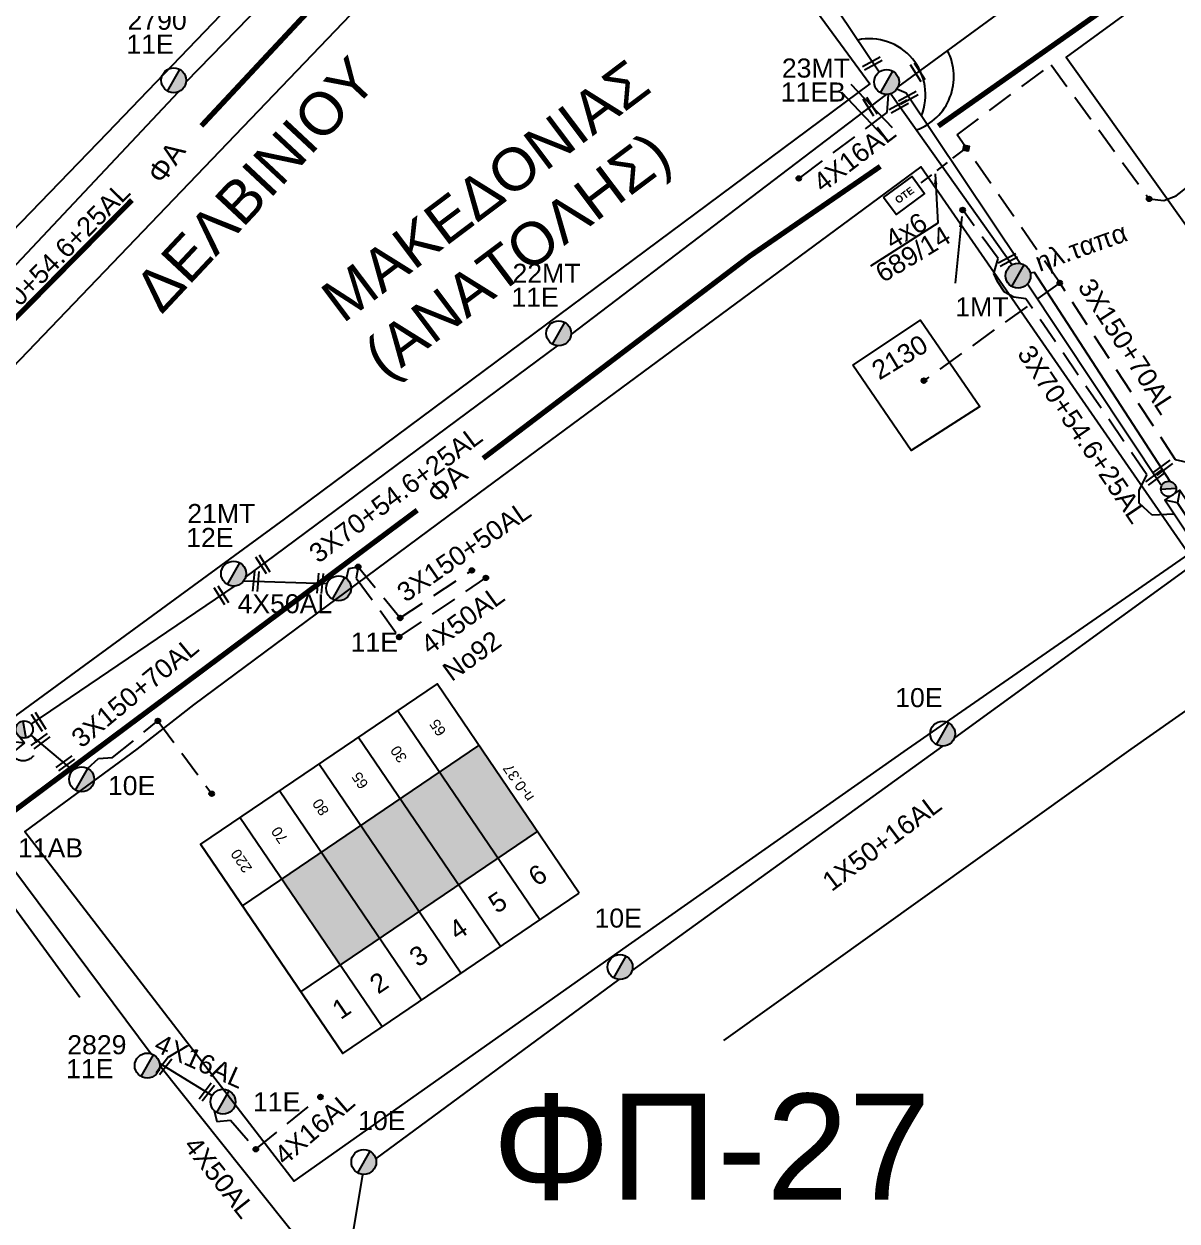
# Model space of a CAD drawing. Header units: millimetres. Extents: x 645 to 3057, y 900 to 1793.
# Drawn here: x 2221.2 to 2330.1, y 1546 to 1659.1 of the extents above; entities that cross this region are included whole.
import ezdxf
from ezdxf.enums import TextEntityAlignment as Align

# ---------------------------------------------------------------- set-up
doc = ezdxf.new("R2010")
doc.units = ezdxf.units.MM
doc.linetypes.add('DASHED', pattern=[19.05, 12.7, -6.35])
for name, color, linetype in [('Pillar OTE', 7, 'Continuous'), ('Άγνωστα', 7, 'Continuous'), ('Ασφαλειοκιβώτια Χ.Τ 6 αναχωρήσεων', 7, 'Continuous'), ('Γέφυρες Εναέριου Δικτύου', 7, 'Continuous'), ('Γυμνά εναέρια ΧΤ (3Φ)   4x16AL', 7, 'Continuous'), ('Γυμνά εναέρια ΧΤ (3Φ)   4x50AL', 7, 'Continuous'), ('Επιγραφές - Σχήματα', 7, 'Continuous'), ('Καλώδια ΧΤ   3x150+50AL', 7, 'DASHED'), ('Μηχανική τομή', 7, 'Continuous'), ('Στύλος Ξύλινος', 7, 'Continuous'), ('Στύλος Ξύλινος @ 1', 7, 'Continuous'), ('Στύλος ΦΜ', 7, 'Continuous'), ('Στύλος ΦΜ @ 1', 7, 'Continuous'), ('Συνδέσεις', 7, 'Continuous'), ('Συνεστραμμένα ΧΤ   3x70+54.6+25 AL', 7, 'SYN_LINE'), ('Τομή', 7, 'Continuous'), ('Υποσταθμός εναέριος 2 στύλων', 7, 'Continuous'), ('Υποσταθμός πόλεως', 7, 'Continuous'), ('Υπόβαθρο ΔΕΗ', 7, 'Continuous'), ('Υπόγεια καλώδια Δικτύου ΧΤ και Παρ. ΧΤ - 3X150+70 AL', 7, 'DASHED'), ('Υπόγεια καλώδια Παροχών ΧΤ   4x16AL', 7, 'DASHED'), ('Υπόγεια καλώδια Παροχών ΧΤ   4x50AL', 7, 'DASHED'), ('Υπόγεια καλώδια Παροχών ΧΤ   4x6', 7, 'DASHED')]:
    doc.layers.add(name, color=color, linetype=linetype)
doc.styles.add('arial', font='arial.ttf')
doc.styles.get("Standard").update_dxf_attribs({"font": 'arial.ttf'})
doc.linetypes.add('SYN_LINE', pattern='A,0.5,-0.0001,["/\\/\\/\\/",Standard,S=0.1,R=0,X=0,Y=-0.05],-0.25', length=0.7501)
doc.dimstyles.new('ISO-25', dxfattribs={"dimtxt": 2.5, "dimasz": 2.5, "dimexe": 1.25, "dimexo": 0.625, "dimtad": 1, "dimtxsty": 'Standard', "dimcen": 2.5, "dimadec": 0, "dimazin": 0, "dimtfac": 1, "dimtmove": 0, "dimatfit": 3, "dimfxl": 1, "dimarcsym": 0})

# ---------------------------------------------------------------- blocks, each defined once
blk = doc.blocks.new('ΥΠΑΡΧΩΝ ΤΣΙΜΕΝΤΕΝΙΟΣ ΣΤΥΛΟΣ')
at = {"layer": 'Στύλος ΦΜ'}
blk.add_hatch(color=256, dxfattribs=at).paths.add_polyline_path([(-1.29, -2.28, 0.574793), (2.62, 0, 0.268822), (1.3, 2.27)])
blk.add_line((-1.29, -2.28), (1.3, 2.27), dxfattribs=at)
blk.add_circle((0, 0), 2.62, dxfattribs=at)
at = {"layer": 'Στύλος ΦΜ', "flags": 4}
for tag, p in [('ΑΡΙΘΜΟΣ', (-4.68, 8.05)), ('ΤΥΠΟΣ', (-4.91, 3.03))]:
    blk.add_attdef(tag, p, '', height=4, dxfattribs=at)
blk = doc.blocks.new('ΥΠΟΣΤΑΘΜΟΣ ΕΝΑΕΡΙΟΣ ΕΠΙ 2 ΣΤΥΛΩΝ')
at = {"layer": 'Υποσταθμός εναέριος 2 στύλων', "linetype": 'Continuous'}
for points in [[(-11.97, -2.11, 0.574793), (-8.45, -0.07, 0.268822), (-9.64, 1.98)], [(9.68, -2.15, 0.574793), (13.19, -0.1, 0.268822), (12.01, 1.95)]]:
    blk.add_hatch(color=256, dxfattribs=at).paths.add_polyline_path(points)
for p, q in [((-11.97, -2.11), (-9.64, 1.98)), ((9.68, -2.15), (12.01, 1.95))]:
    blk.add_line(p, q, dxfattribs=at)
for centre in [(-10.81, -0.07), (10.84, -0.1)]:
    blk.add_circle(centre, 2.36, dxfattribs=at)
at = {"layer": 'Υποσταθμός πόλεως', "linetype": 'Continuous', "ltscale": 40}
blk.add_lwpolyline([(-8.57, 2.82), (8.57, 2.82), (8.57, -2.82), (-8.57, -2.82)], close=True, dxfattribs=at)
for points in [[(-5.75, 0), (-8.57, 2.82)], [(-8.57, -2.82), (-5.75, 0)], [(-5.75, 0), (5.75, 0)], [(5.75, 0), (8.57, 2.82)], [(8.57, -2.82), (5.75, 0)]]:
    blk.add_lwpolyline(points, dxfattribs=at)
at = {"layer": 'Υποσταθμός εναέριος 2 στύλων', "ltscale": 40, "flags": 1}
for tag, p in [('ΜΕΤΑΣΧΗΜΑΤΙΣΜΟΣ', (14.09, 2.51)), ('ΙΣΧΥΣ', (14.07, -0.28)), ('ΑΡΙΘΜΟΣ', (14.19, -3))]:
    blk.add_attdef(tag, p, '', height=1.8, dxfattribs=at)
blk = doc.blocks.new('ΥΠΑΡΧΩΝ ΞΥΛΙΝΟΣ ΣΤΥΛΟΣ')
at = {"layer": 'Στύλος Ξύλινος'}
h = blk.add_hatch(color=7, dxfattribs=at)
h.paths.add_polyline_path([(-2.62, 0, 0.270008), (-1.29, -2.28), (1.3, 2.27, 0.576266)])
h.paths.add_polyline_path([(-1.29, -2.28, 0.574793), (2.62, 0, 0.268822), (1.3, 2.27)])
at = {"layer": 'Στύλος Ξύλινος', "color": 7}
blk.add_line((-1.29, -2.28), (1.3, 2.27), dxfattribs=at)
blk.add_circle((0, 0), 2.62, dxfattribs=at)
at = {"layer": 'Στύλος Ξύλινος', "flags": 4}
for tag, p in [('ΑΡΙΘΜΟΣ', (-4.91, 8.6)), ('ΤΥΠΟΣ', (-4.85, 3.39))]:
    blk.add_attdef(tag, p, '', height=4, dxfattribs=at)
blk = doc.blocks.new('ΜΗΧΑΝΙΚΗ ΤΟΜΗ')
at = {"layer": 'Μηχανική τομή', "ltscale": 40}
for p, q in [((-1.89, 0.78), (1.89, 0.78)), ((1.89, 0), (-1.89, 0))]:
    blk.add_line(p, q, dxfattribs=at)
blk = doc.blocks.new('ΤΟΜΗ')
at = {"layer": 'Τομή', "ltscale": 40}
for p, q in [((-5.68, 0), (5.68, 0)), ((5.68, -2.33), (-5.68, -2.33))]:
    blk.add_line(p, q, dxfattribs=at)
blk = doc.blocks.new('_ΣΥΝΔΕΣΗ')
at = {"layer": 'Συνδέσεις', "linetype": 'SYN_LINE', "ltscale": 40}
blk.add_hatch(color=256, dxfattribs=at).paths.add_polyline_path([(0.5, -0.01, 1), (-0.5, -0.01, 1)])
at = {"layer": 'Συνδέσεις'}
blk.add_circle((0, -0.01), 0.5, dxfattribs=at)
blk = doc.blocks.new('ΑΣΦΑΛΕΙΟΚΙΒΩΤΙΟ ΥΠΟΣΤΑΘΜΟΥ 6 ΑΝΑΧΩΡΗΣΕΩΝ')
at = {"layer": 'Ασφαλειοκιβώτια Χ.Τ 6 αναχωρήσεων', "ltscale": 40}
for p, q in [((-23.91, 27), (23.91, 27)), ((-9.83, 27), (-9.83, -27)), ((9.83, 27), (9.83, -27)), ((-23.91, 18), (23.91, 18)), ((-23.91, 9), (23.91, 9)), ((-23.91, 0), (23.91, 0)), ((-23.91, -9), (23.91, -9)), ((-23.91, -18), (23.91, -18))]:
    blk.add_line(p, q, dxfattribs=at)
at = {"layer": 'Ασφαλειοκιβώτια Χ.Τ 6 αναχωρήσεων'}
blk.add_lwpolyline([(-23.91, -27), (23.91, -27), (23.91, 27), (-23.91, 27)], close=True, dxfattribs=at)
for s, p in [('1', (-18.47, 23.8)), ('2', (-18.47, 15.23)), ('3', (-18.47, 6.16)), ('4', (-18.47, -2.87)), ('5', (-18.47, -11.88)), ('6', (-18.47, -21.01))]:
    blk.add_text(s, height=3.6, rotation=270, dxfattribs=at).set_placement(p)
at = {"layer": 'Ασφαλειοκιβώτια Χ.Τ 6 αναχωρήσεων', "ltscale": 40}
for tag, height, p in [('ΟΝΟΜΑ', 5, (-0.27, 31.68)), ('ΚΕΙΜΕΝΟ 1', 2, (16.95, 22.41)), ('ΚΕΙΜΕΝΟ 2', 2, (16.95, 13.71)), ('ΚΕΙΜΕΝΟ 3', 2, (16.95, 4.31)), ('ΚΕΙΜΕΝΟ 4', 2, (16.95, -4.67)), ('ΚΕΙΜΕΝΟ 5', 2, (16.95, -13.51)), ('ΚΕΙΜΕΝΟ 6', 2, (16.95, -22.43)), ('ΣΧ', 2, (-0.21, -29.21))]:
    blk.add_attdef(tag, text='', height=height, dxfattribs=at).set_placement(p, align=Align.MIDDLE_CENTER)
blk = doc.blocks.new('PILLAR ΟΤΕ')
at = {"layer": 'Pillar OTE', "ltscale": 40}
blk.add_lwpolyline([(-3.31, 2.02), (3.39, 2.02), (3.39, -1.99), (-3.31, -1.99)], close=True, dxfattribs=at)
at = {"layer": 'Pillar OTE', "insert": (-1.81, 0.71), "char_height": 1.3575, "width": 109.961, "attachment_point": 1}
blk.add_mtext('{\\fArial|b1|i0|c161|p34;OTE}', dxfattribs=at)
blk = doc.blocks.new('TSONTA XT1')
at = {"ltscale": 40}
h = blk.add_hatch(color=256, dxfattribs=at)
h.dxf.hatch_style = 1
h.paths.add_polyline_path([(595.96, 2487.66), (597.07, 2488.77), (595.96, 2489.87), (594.85, 2488.77)])
blk.add_lwpolyline([(594.85, 2488.77), (595.96, 2489.87), (597.07, 2488.77), (595.96, 2487.66)], close=True, dxfattribs=at)

msp = doc.modelspace()

# ---------------------------------------------------------------- hatches: boundary and pattern name
at = {"layer": 'Ασφαλειοκιβώτια Χ.Τ 6 αναχωρήσεων'}
for color, points in [(2, [(2265.95314, 1580.30338), (2269.67651, 1582.83053), (2264.15763, 1590.96177), (2260.43426, 1588.43462)]), (5, [(2262.22977, 1577.77623), (2265.95314, 1580.30338), (2260.43426, 1588.43462), (2256.71088, 1585.90747)]), (27, [(2258.50639, 1575.24908), (2262.22977, 1577.77623), (2256.71088, 1585.90747), (2252.98751, 1583.38032)]), (1, [(2254.78302, 1572.72193), (2258.50639, 1575.24908), (2252.98751, 1583.38032), (2249.26414, 1580.85317)]), (85, [(2251.05965, 1570.19478), (2254.78302, 1572.72193), (2249.26414, 1580.85317), (2245.54076, 1578.32602)])]:
    msp.add_hatch(color=color, dxfattribs=at).paths.add_polyline_path(points)

# ---------------------------------------------------------------- linework, layer by layer
at = {"layer": 'Άγνωστα'}
for points in [[(2332.90863, 1608.9817), (2309.06897, 1591.68006)], [(2278.616, 1569.66102), (2307.97479, 1590.88016)], [(2254.42396, 1551.89183), (2277.40193, 1568.84248)], [(2251.62831, 1540.94441), (2253.18152, 1550.42464)]]:
    msp.add_lwpolyline(points, dxfattribs=at)
at = {"layer": 'Γέφυρες Εναέριου Δικτύου'}
for centre, radius, start, end in [((2301.05115, 1652.43456), 5.28804, 337.9395441, 102.1677468), ((2303.65577, 1654.14789), 5.36383, 290.087006, 27.2515627)]:
    msp.add_arc(centre, radius, start, end, dxfattribs=at)
at = {"layer": 'Γυμνά εναέρια ΧΤ (3Φ)   4x16AL', "color": 85}
msp.add_lwpolyline([(2233.98144, 1560.92161), (2238.95154, 1557.86764)], dxfattribs=at)
at = {"layer": 'Γυμνά εναέρια ΧΤ (3Φ)   4x50AL', "color": 2}
msp.add_lwpolyline([(2241.92748, 1606.49474), (2249.81293, 1606.24431)], dxfattribs=at)
at = {"layer": 'Γυμνά εναέρια ΧΤ (3Φ)   4x50AL', "color": 85, "linetype": 'SYN_LINE', "ltscale": 20}
for points in [[(2218.89149, 1580.96372), (2233.18431, 1561.83145)], [(2234.00044, 1560.723), (2249.6252, 1541.1147)]]:
    msp.add_lwpolyline(points, dxfattribs=at)
at = {"layer": 'Καλώδια ΧΤ   3x150+50AL', "color": 2, "ltscale": 0.2}
msp.add_lwpolyline([(2251.6537, 1606.71321), (2251.86366, 1607.67619), (2252.7508, 1607.83454), (2256.71777, 1603.00095), (2263.4905, 1607.49716)], dxfattribs=at)
at = {"layer": 'Συνεστραμμένα ΧΤ   3x70+54.6+25 AL', "color": 27, "ltscale": 20}
for points in [[(2303.75149, 1653.18125), (2342.66426, 1681.68435)], [(2303.06914, 1652.53214), (2314.53873, 1636.37335)], [(2315.97742, 1634.55871), (2328.58296, 1615.60807)]]:
    msp.add_lwpolyline(points, dxfattribs=at)
at = {"layer": 'Συνεστραμμένα ΧΤ   3x70+54.6+25 AL', "color": 30, "ltscale": 20}
for points in [[(2236.49336, 1653.63693), (2259.07205, 1676.85652)], [(2290.66161, 1671.44768), (2301.96099, 1654.58212)], [(2217.00296, 1632.7693), (2235.78314, 1652.71009)], [(2315.29068, 1636.49253), (2304.52371, 1652.58299), (2303.6187, 1652.94604)], [(2329.46023, 1615.88996), (2316.6323, 1635.62752), (2316.23842, 1635.58978)]]:
    msp.add_lwpolyline(points, dxfattribs=at)
at = {"layer": 'Συνεστραμμένα ΧΤ   3x70+54.6+25 AL', "color": 2, "ltscale": 20}
for points in [[(2272.86618, 1629.78067), (2302.65483, 1652.46115)], [(2242.09145, 1606.80943), (2271.56809, 1628.71873)], [(2221.85422, 1592.95855), (2241.12022, 1606.02108)]]:
    msp.add_lwpolyline(points, dxfattribs=at)
at = {"layer": 'Συνεστραμμένα ΧΤ   3x70+54.6+25 AL', "color": 5, "ltscale": 5}
msp.add_lwpolyline([(2221.83491, 1591.93694), (2225.80958, 1588.59825)], dxfattribs=at)
at = {"layer": 'Συνεστραμμένα ΧΤ   3x70+54.6+25 AL', "color": 5, "linetype": 'DASHED', "ltscale": 0.2}
msp.add_arc((2221.09255, 1590.84413), 1.32112, 210.7529202, 55.8112073, dxfattribs=at)
at = {"layer": 'Υπόβαθρο ΔΕΗ'}
for points in [[(2453.49914, 1769.17266), (2442.15971, 1760.80701), (2430.34781, 1750.28248), (2419.79704, 1739.79), (2409.67256, 1728.86068), (2401.42815, 1720.32097), (2392.36988, 1709.63787), (2386.38846, 1703.79211), (2375.06124, 1694.93699), (2363.08713, 1686.85087), (2347.92096, 1676.36555), (2330.55926, 1663.97995), (2319.63402, 1655.98152), (2345.6925, 1619.43261), (2378.50261, 1642.28117), (2438.08439, 1683.49338), (2445.3344, 1673.57886), (2417.54448, 1654.25028), (2352.7128, 1609.52214), (2372.82154, 1581.72051)], [(2196.46731, 1615.12293), (2229.08628, 1648.83981), (2271.19313, 1692.73947), (2251.62536, 1708.85198), (2233.0978, 1724.06482), (2220.91222, 1733.93276), (2202.21758, 1705.03984), (2181.87124, 1674.49425), (2168.08162, 1653.69095), (2196.46731, 1615.12293)], [(2215.2074, 1589.99461), (2201.94268, 1607.72907), (2254.94231, 1663.07235), (2277.15889, 1686.1087), (2301.06766, 1653.46445), (2245.75341, 1612.33104), (2215.2074, 1589.99461)], [(2307.501, 1640.3098), (2301.15131, 1636.24026)], [(2299.4641, 1626.87331), (2305.85239, 1631.12055), (2311.47143, 1622.98944), (2304.97406, 1618.82765), (2299.4641, 1626.87331)], [(2359.3433, 1568.57704), (2344.18783, 1590.59429), (2338.07887, 1599.27311), (2325.7488, 1590.59429), (2287.25618, 1563.08377)], [(2226.44641, 1567.15348), (2217.23614, 1579.74135), (2188.20635, 1557.97865), (2176.78975, 1549.32097), (2156.76773, 1534.47868), (2170.02017, 1517.95979), (2202.43828, 1542.34429)]]:
    msp.add_lwpolyline(points, dxfattribs=at)
at = {"layer": 'Υπόβαθρο ΔΕΗ', "color": 85, "const_width": 0.5}
for points in [[(2307.54607, 1649.47804), (2344.95377, 1675.79192), (2353.46135, 1682.51328), (2382.1536, 1708.00021), (2406.05639, 1732.08417)], [(2296.53092, 1710.10647), (2282.65172, 1695.77096), (2251.00886, 1663.49035), (2237.93682, 1649.48832)], [(2264.55225, 1618.07419), (2289.7322, 1637.17891), (2302.07039, 1645.66531)], [(2231.37815, 1642.4767), (2195.59553, 1606.21403), (2173.12161, 1635.89897)], [(2185.66442, 1558.97476), (2258.32827, 1613.18316)]]:
    msp.add_lwpolyline(points, dxfattribs=at)
at = {"layer": 'Υπόβαθρο ΔΕΗ'}
msp.add_lwpolyline([(2304.64377, 1590.59429), (2331.21777, 1609.02631), (2305.89477, 1645.63212), (2264.14868, 1614.78016), (2237.19231, 1594.78223), (2231.84341, 1590.59429), (2221.2587, 1582.81875), (2246.69657, 1549.7967), (2278.60513, 1572.30173)], close=True, dxfattribs=at)
at = {"layer": 'Υπόγεια καλώδια Δικτύου ΧΤ και Παρ. ΧΤ - 3X150+70 AL', "color": 5, "ltscale": 0.2}
for points in [[(2331.68171, 1613.11281), (2332.77832, 1614.68644), (2332.67225, 1616.06486), (2331.89431, 1617.08985), (2331.32853, 1617.62001), (2329.94946, 1617.93811), (2319.02332, 1634.65647), (2309.31813, 1648.65591), (2318.20599, 1655.2647), (2327.46507, 1642.59578), (2328.85735, 1642.44591), (2330.014, 1642.89551), (2336.98965, 1648.32772)], [(2319.02332, 1634.65647), (2306.19549, 1625.42624)], [(2227.19604, 1588.79034), (2228.22805, 1589.71182), (2229.54034, 1589.80045), (2233.83189, 1593.27462), (2238.91536, 1586.39578)]]:
    msp.add_lwpolyline(points, dxfattribs=at)
at = {"layer": 'Υπόγεια καλώδια Δικτύου ΧΤ και Παρ. ΧΤ - 3X150+70 AL', "color": 30, "ltscale": 0.2}
msp.add_lwpolyline([(2329.8208, 1612.8121), (2327.76546, 1612.70118), (2326.53687, 1613.83823), (2326.51412, 1615.0435), (2327.24684, 1616.53426), (2315.83154, 1633.13969), (2314.67596, 1633.29749), (2313.78951, 1633.77373), (2313.14684, 1634.78158), (2312.80335, 1635.53471), (2313.20151, 1636.9693), (2309.82154, 1641.5927)], dxfattribs=at)
at = {"layer": 'Υπόγεια καλώδια Παροχών ΧΤ   4x16AL', "color": 2, "ltscale": 0.2}
msp.add_lwpolyline([(2302.80238, 1652.46898), (2302.67464, 1650.74815), (2294.37073, 1644.53305)], dxfattribs=at)
at = {"layer": 'Υπόγεια καλώδια Παροχών ΧΤ   4x16AL', "color": 85, "ltscale": 0.2}
msp.add_lwpolyline([(2239.13846, 1556.47125), (2239.38683, 1555.42414), (2240.68401, 1555.53449), (2243.08518, 1552.80344), (2249.18468, 1557.74139)], dxfattribs=at)
at = {"layer": 'Υπόγεια καλώδια Παροχών ΧΤ   4x50AL', "color": 2, "ltscale": 0.2}
msp.add_lwpolyline([(2252.7508, 1607.83454), (2252.56694, 1606.76927), (2256.6293, 1601.20102), (2264.81262, 1606.78616)], dxfattribs=at)
at = {"layer": 'Υπόγεια καλώδια Παροχών ΧΤ   4x6', "color": 5, "linetype": 'DASHED', "ltscale": 0.1}
msp.add_lwpolyline([(2309.90905, 1647.20477), (2305.61599, 1643.8873)], dxfattribs=at)

# ---------------------------------------------------------------- block references
at = {"layer": 'Pillar OTE', "xscale": 0.5, "yscale": 0.5, "zscale": 0.5, "rotation": 36.23910172481366}
msp.add_blockref('PILLAR ΟΤΕ', (2304.30623, 1642.89159), dxfattribs=at)
at = {"layer": 'Ασφαλειοκιβώτια Χ.Τ 6 αναχωρήσεων'}
ref = msp.add_blockref('ΑΣΦΑΛΕΙΟΚΙΒΩΤΙΟ ΥΠΟΣΤΑΘΜΟΥ 6 ΑΝΑΧΩΡΗΣΕΩΝ', (2255.74695, 1579.3147), dxfattribs=dict(at, xscale=0.5000000000000145, yscale=0.5000000000000145, zscale=0.5000000000000145, rotation=124.1657581826859))
ref.add_attrib('ΣΧ', 'n-0.37', dxfattribs={"ltscale": 40, "height": 1, "rotation": 124.1657582}).set_placement((2267.89047, 1587.42697), align=Align.MIDDLE_CENTER)
ref.add_attrib('ΚΕΙΜΕΝΟ 2', '70', dxfattribs={"ltscale": 40, "height": 1, "rotation": 124.1657582}).set_placement((2245.31585, 1582.47908), align=Align.MIDDLE_CENTER)
ref.add_attrib('ΚΕΙΜΕΝΟ 1', '220', dxfattribs={"ltscale": 40, "height": 1, "rotation": 124.1657582}).set_placement((2241.7151, 1580.03516), align=Align.MIDDLE_CENTER)
ref.add_attrib('ΚΕΙΜΕΝΟ 3', '80', dxfattribs={"ltscale": 40, "height": 1, "rotation": 124.1657582}).set_placement((2249.20488, 1585.11867), align=Align.MIDDLE_CENTER)
ref.add_attrib('ΚΕΙΜΕΝΟ 4', '65', dxfattribs={"ltscale": 40, "height": 1, "rotation": 124.1657582}).set_placement((2252.91761, 1587.6386), align=Align.MIDDLE_CENTER)
ref.add_attrib('ΚΕΙΜΕΝΟ 5', '30', dxfattribs={"ltscale": 40, "height": 1, "rotation": 124.1657582}).set_placement((2256.57575, 1590.12147), align=Align.MIDDLE_CENTER)
ref.add_attrib('ΚΕΙΜΕΝΟ 6', '65', dxfattribs={"ltscale": 40, "height": 1, "rotation": 124.1657582}).set_placement((2260.26697, 1592.6268), align=Align.MIDDLE_CENTER)
at = {"layer": 'Μηχανική τομή'}
for p, xscale, yscale, zscale, rotation in [((2301.23039, 1655.56243), 0.4999999999999585, 0.4999999999999585, 0.4999999999999585, 208.3997874173526), ((2305.76708, 1654.65764), 0.4999999999999015, 0.4999999999999015, 0.4999999999999015, 122.4343778989867), ((2304.62771, 1652.31727), 0.4999999999999585, 0.4999999999999585, 0.4999999999999585, 208.3997874173526), ((2301.27651, 1651.41172), 0.4999999999999015, 0.4999999999999015, 0.4999999999999015, 122.4343778989867), ((2303.73255, 1651.49185), 0.4999999999999585, 0.4999999999999585, 0.4999999999999585, 208.3997874173526), ((2314.0272, 1636.98835), 0.4999999999999585, 0.4999999999999585, 0.4999999999999585, 208.3997874173526), ((2328.9065, 1617.03302), 0.5000000000000665, 0.5000000000000665, 0.5000000000000665, 36.3312382257859), ((2328.13747, 1616.11041), 0.5000000000000665, 0.5000000000000665, 0.5000000000000665, 36.3312382257859), ((2243.91295, 1608.1633), 0.4999999999999015, 0.4999999999999015, 0.4999999999999015, 122.4343778989867), ((2243.28019, 1606.45178), 0.4999999999999937, 0.4999999999999937, 0.4999999999999937, 85.04198035900262), ((2249.35215, 1606.25894), 0.4999999999999937, 0.4999999999999937, 0.4999999999999937, 85.04198035900262), ((2239.98561, 1605.25181), 0.4999999999999015, 0.4999999999999015, 0.4999999999999015, 122.4343778989867), ((2222.74392, 1593.29063), 0.4999999999999015, 0.4999999999999015, 0.4999999999999015, 122.4343778989867), ((2222.8637, 1591.19107), 0.4999999999998186, 0.4999999999998186, 0.4999999999998186, 36.52124041372797), ((2225.20395, 1589.10705), 0.4999999999998186, 0.4999999999998186, 0.4999999999998186, 36.52124041372797), ((2234.55835, 1560.56712), 0.5000000000001064, 0.5000000000001064, 0.5000000000001064, 52.49810540330627), ((2238.60288, 1558.08188), 0.5000000000001064, 0.5000000000001064, 0.5000000000001064, 52.49810540330627)]:
    msp.add_blockref('ΜΗΧΑΝΙΚΗ ΤΟΜΗ', p, dxfattribs=dict(at, xscale=xscale, yscale=yscale, zscale=zscale, rotation=rotation))
at = {"layer": 'Στύλος Ξύλινος @ 1', "ltscale": 40}
ref = msp.add_blockref('ΥΠΑΡΧΩΝ ΞΥΛΙΝΟΣ ΣΤΥΛΟΣ', (2315.08918, 1635.33212), dxfattribs=dict(at, xscale=0.4499999999998181, yscale=0.4499999999998181, zscale=0.4499999999998181))
ref.add_attrib('ΤΥΠΟΣ', '1MT', (2309.15381, 1631.4881), dxfattribs={"layer": 'Στύλος Ξύλινος', "height": 1.8, "flags": 4})
at = {"layer": 'Στύλος ΦΜ @ 1', "ltscale": 40}
ref = msp.add_blockref('ΥΠΑΡΧΩΝ ΤΣΙΜΕΝΤΕΝΙΟΣ ΣΤΥΛΟΣ', (2235.32633, 1653.79567), dxfattribs=dict(at, xscale=0.4499999999998181, yscale=0.4499999999998181, zscale=0.4499999999998181))
ref.add_attrib('ΤΥΠΟΣ', '11E', (2230.85451, 1656.30999), dxfattribs={"layer": 'Στύλος ΦΜ', "height": 1.8, "flags": 4})
ref.add_attrib('ΑΡΙΘΜΟΣ', '2790', (2230.96106, 1658.57228), dxfattribs={"layer": 'Στύλος ΦΜ', "height": 1.8, "flags": 4})
ref = msp.add_blockref('ΥΠΑΡΧΩΝ ΤΣΙΜΕΝΤΕΝΙΟΣ ΣΤΥΛΟΣ', (2302.66626, 1653.63886), dxfattribs=dict(at, xscale=0.4499999999998181, yscale=0.4499999999998181, zscale=0.4499999999998181))
ref.add_attrib('ΤΥΠΟΣ', '11EB', (2292.66482, 1651.79113), dxfattribs={"layer": 'Στύλος ΦΜ', "height": 1.8, "flags": 4})
ref.add_attrib('ΑΡΙΘΜΟΣ', '23MT', (2292.77137, 1654.05342), dxfattribs={"layer": 'Στύλος ΦΜ', "height": 1.8, "flags": 4})
ref = msp.add_blockref('ΥΠΑΡΧΩΝ ΤΣΙΜΕΝΤΕΝΙΟΣ ΣΤΥΛΟΣ', (2271.69348, 1629.8898), dxfattribs=dict(at, xscale=0.4499999999998181, yscale=0.4499999999998181, zscale=0.4499999999998181))
ref.add_attrib('ΤΥΠΟΣ', '11E', (2267.22166, 1632.40412), dxfattribs={"layer": 'Στύλος ΦΜ', "height": 1.8, "flags": 4})
ref.add_attrib('ΑΡΙΘΜΟΣ', '22MT', (2267.3282, 1634.66641), dxfattribs={"layer": 'Στύλος ΦΜ', "height": 1.8, "flags": 4})
ref = msp.add_blockref('ΥΠΑΡΧΩΝ ΤΣΙΜΕΝΤΕΝΙΟΣ ΣΤΥΛΟΣ', (2240.9769, 1607.1901), dxfattribs=dict(at, xscale=0.4499999999998181, yscale=0.4499999999998181, zscale=0.4499999999998181))
ref.add_attrib('ΤΥΠΟΣ', '12E', (2236.50508, 1609.70442), dxfattribs={"layer": 'Στύλος ΦΜ', "height": 1.8, "flags": 4})
ref.add_attrib('ΑΡΙΘΜΟΣ', '21MT', (2236.61162, 1611.96671), dxfattribs={"layer": 'Στύλος ΦΜ', "height": 1.8, "flags": 4})
ref = msp.add_blockref('ΥΠΑΡΧΩΝ ΤΣΙΜΕΝΤΕΝΙΟΣ ΣΤΥΛΟΣ', (2250.90524, 1605.80385), dxfattribs=dict(at, xscale=0.4499999999998181, yscale=0.4499999999998181, zscale=0.4499999999998181))
ref.add_attrib('ΤΥΠΟΣ', '11E', (2252.04033, 1599.81883), dxfattribs={"layer": 'Στύλος ΦΜ', "height": 1.8, "flags": 4})
ref = msp.add_blockref('ΥΠΑΡΧΩΝ ΤΣΙΜΕΝΤΕΝΙΟΣ ΣΤΥΛΟΣ', (2307.9534, 1592.05773), dxfattribs=dict(at, xscale=0.4499999999998181, yscale=0.4499999999998181, zscale=0.4499999999998181))
ref.add_attrib('ΤΥΠΟΣ', '10E', (2303.48157, 1594.57205), dxfattribs={"layer": 'Στύλος ΦΜ', "height": 1.8, "flags": 4})
ref = msp.add_blockref('ΥΠΑΡΧΩΝ ΤΣΙΜΕΝΤΕΝΙΟΣ ΣΤΥΛΟΣ', (2226.63281, 1587.75597), dxfattribs=dict(at, xscale=0.4499999999998181, yscale=0.4499999999998181, zscale=0.4499999999998181))
ref.add_attrib('ΤΥΠΟΣ', '10E', (2229.11359, 1586.26467), dxfattribs={"layer": 'Στύλος ΦΜ', "height": 1.8, "flags": 4})
ref = msp.add_blockref('ΥΠΑΡΧΩΝ ΤΣΙΜΕΝΤΕΝΙΟΣ ΣΤΥΛΟΣ', (2218.13309, 1581.86482), dxfattribs=dict(at, xscale=0.4499999999998181, yscale=0.4499999999998181, zscale=0.4499999999998181))
ref.add_attrib('ΤΥΠΟΣ', '11AB', (2220.61388, 1580.37351), dxfattribs={"layer": 'Στύλος ΦΜ', "height": 1.8, "flags": 4})
ref = msp.add_blockref('ΥΠΑΡΧΩΝ ΤΣΙΜΕΝΤΕΝΙΟΣ ΣΤΥΛΟΣ', (2277.49322, 1570.0167), dxfattribs=dict(at, xscale=0.4499999999998181, yscale=0.4499999999998181, zscale=0.4499999999998181))
ref.add_attrib('ΤΥΠΟΣ', '10E', (2275.07627, 1573.74455), dxfattribs={"layer": 'Στύλος ΦΜ', "height": 1.8, "flags": 4})
ref = msp.add_blockref('ΥΠΑΡΧΩΝ ΤΣΙΜΕΝΤΕΝΙΟΣ ΣΤΥΛΟΣ', (2232.82273, 1560.71056), dxfattribs=dict(at, xscale=0.4499999999998181, yscale=0.4499999999998181, zscale=0.4499999999998181))
ref.add_attrib('ΤΥΠΟΣ', '11E', (2225.16295, 1559.51456), dxfattribs={"layer": 'Στύλος ΦΜ', "height": 1.8, "flags": 4})
ref.add_attrib('ΑΡΙΘΜΟΣ', '2829', (2225.2695, 1561.77685), dxfattribs={"layer": 'Στύλος ΦΜ', "height": 1.8, "flags": 4})
ref = msp.add_blockref('ΥΠΑΡΧΩΝ ΤΣΙΜΕΝΤΕΝΙΟΣ ΣΤΥΛΟΣ', (2239.98055, 1557.29468), dxfattribs=dict(at, xscale=0.4499999999998181, yscale=0.4499999999998181, zscale=0.4499999999998181))
ref.add_attrib('ΤΥΠΟΣ', '11E', (2242.81348, 1556.38413), dxfattribs={"layer": 'Στύλος ΦΜ', "height": 1.8, "flags": 4})
ref = msp.add_blockref('ΥΠΑΡΧΩΝ ΤΣΙΜΕΝΤΕΝΙΟΣ ΣΤΥΛΟΣ', (2253.28344, 1551.59799), dxfattribs=dict(at, xscale=0.4499999999998181, yscale=0.4499999999998181, zscale=0.4499999999998181))
ref.add_attrib('ΤΥΠΟΣ', '10E', (2252.74531, 1554.60437), dxfattribs={"layer": 'Στύλος ΦΜ', "height": 1.8, "flags": 4})
at = {"layer": 'Συνδέσεις', "xscale": 0.3075184835441075, "yscale": 0.3075184835441075, "zscale": 0.3075184835441075, "rotation": 34.13712877621359}
msp.add_blockref('TSONTA XT1', (2587.99117, 911.07974), dxfattribs=at)
at = {"layer": 'Συνδέσεις', "xscale": 0.4499999999998181, "yscale": 0.4499999999998181, "zscale": 0.4499999999998181}
for p in [(2294.37073, 1644.53305), (2327.46507, 1642.59578), (2309.8513, 1641.55199), (2319.02332, 1634.65647), (2306.19549, 1625.42624), (2252.7508, 1607.83454), (2263.4905, 1607.49716), (2264.81262, 1606.78616), (2256.71777, 1603.00095), (2256.6293, 1601.20102), (2233.83189, 1593.27462), (2238.91536, 1586.39578), (2249.18468, 1557.74139), (2243.08518, 1552.80344)]:
    msp.add_blockref('_ΣΥΝΔΕΣΗ', p, dxfattribs=at)
at = {"layer": 'Τομή', "xscale": 0.5000000000009628, "yscale": 0.5000000000009628, "zscale": 0.5000000000009628, "rotation": 313.5711178634254}
msp.add_blockref('ΤΟΜΗ', (2301.24364, 1651.3867), dxfattribs=at)
at = {"layer": 'Υποσταθμός εναέριος 2 στύλων'}
for p, xscale, yscale, zscale, rotation in [((2331.1087, 1612.42615), 0.3046243177339859, 0.3046243177339859, 0.3046243177339859, 123.6836377321046), ((2218.32368, 1590.0989), 0.3452047890031907, 0.3452047890031907, 0.3452047890031907, 218.9139498924964)]:
    msp.add_blockref('ΥΠΟΣΤΑΘΜΟΣ ΕΝΑΕΡΙΟΣ ΕΠΙ 2 ΣΤΥΛΩΝ', p, dxfattribs=dict(at, xscale=xscale, yscale=yscale, zscale=zscale, rotation=rotation))

# ---------------------------------------------------------------- texts
at = {"layer": 'Άγνωστα', "color": 7}
note = msp.add_mtext_dynamic_manual_height_columns('ηλ.ταπα\\P', width=1.8, gutter_width=12.5, heights=[0.04535, 0], dxfattribs=dict(at, insert=(2303.01574, 1632.62937), char_height=1.8, attachment_point=1, rotation=19.4414355))
for column, words in zip(note.columns.linked_columns, ['\\P']):
    column.text = words
at = {"layer": 'Γυμνά εναέρια ΧΤ (3Φ)   4x16AL', "color": 7, "insert": (2234.08276, 1563.77435), "char_height": 1.8, "width": 168.3717627, "attachment_point": 1, "rotation": 335.8934333}
msp.add_mtext('4X16AL', dxfattribs=at)
at = {"layer": 'Γυμνά εναέρια ΧΤ (3Φ)   4x50AL', "color": 7, "insert": (2241.35821, 1605.2427), "char_height": 1.8, "width": 168.3717627, "attachment_point": 1}
msp.add_mtext('4X50AL', dxfattribs=at)
at = {"layer": 'Γυμνά εναέρια ΧΤ (3Φ)   4x50AL', "color": 7, "insert": (2237.59686, 1554.2251), "char_height": 1.8, "width": 168.3717627, "attachment_point": 1, "rotation": 308.3335038}
msp.add_mtext('4X50AL', dxfattribs=at)
at = {"layer": 'Επιγραφές - Σχήματα', "char_height": 4, "width": 69.9753744, "attachment_point": 1}
for s, insert, rotation in [('ΔΕΛΒΙΝΙΟΥ', (2231.26397, 1634.34017), 46.9027632), ('ΜΑΚΕΔΟΝΙΑΣ\\P(ΑΝΑΤΟΛΗΣ)', (2248.89379, 1633.95034), 36.9481694)]:
    msp.add_mtext(s, dxfattribs=dict(at, insert=insert, rotation=rotation))
at = {"layer": 'Επιγραφές - Σχήματα', "color": 7, "insert": (2260.52442, 1598.38952), "char_height": 1.8, "width": 168.3717627, "attachment_point": 1, "rotation": 35.8804995}
msp.add_mtext('No92', dxfattribs=at)
at = {"layer": 'Επιγραφές - Σχήματα', "color": 7, "insert": (2296.385, 1578.52495), "char_height": 1.8, "width": 168.3717627, "attachment_point": 1, "rotation": 36.8973231, "style": 'arial'}
msp.add_mtext('1X50+16AL', dxfattribs=at)
at = {"layer": 'Επιγραφές - Σχήματα', "insert": (2265.41707, 1558.05017), "char_height": 10, "width": 69.9753744, "attachment_point": 1}
msp.add_mtext('ΦΠ-27', dxfattribs=at)
at = {"layer": 'Καλώδια ΧΤ   3x150+50AL', "color": 7, "insert": (2256.20645, 1605.8927), "char_height": 1.8, "width": 168.3717627, "attachment_point": 1, "rotation": 34.5667781}
msp.add_mtext('3X150+50AL', dxfattribs=at)
at = {"layer": 'Συνεστραμμένα ΧΤ   3x70+54.6+25 AL', "color": 7, "char_height": 1.8, "width": 168.3717627, "attachment_point": 1}
for insert, rotation in [((2216.34519, 1630.40409), 45.4261806), ((2316.4312, 1628.97898), 303.986303), ((2247.9044, 1609.5407), 36.7660582)]:
    msp.add_mtext('3X70+54.6+25AL', dxfattribs=dict(at, insert=insert, rotation=rotation))
at = {"layer": 'Υπόβαθρο ΔΕΗ', "char_height": 1.8, "width": 4.6964718, "attachment_point": 1}
for insert, rotation in [((2232.68469, 1644.95182), 55.3270241), ((2258.99596, 1615.03674), 42.6469742)]:
    msp.add_mtext('{\\H1.083x;\\C85;ΦΑ}', dxfattribs=dict(at, insert=insert, rotation=rotation))
at = {"layer": 'Υπόβαθρο ΔΕΗ', "color": 7, "char_height": 1.8, "width": 168.3717627, "attachment_point": 1, "rotation": 31.1750552}
for s, insert in [('4x6', (2302.2905, 1639.31106)), ('689/14', (2301.39143, 1636.15561)), ('2130', (2301.0431, 1626.9665))]:
    msp.add_mtext(s, dxfattribs=dict(at, insert=insert))
at = {"layer": 'Υπόγεια καλώδια Δικτύου ΧΤ και Παρ. ΧΤ - 3X150+70 AL', "color": 7, "char_height": 1.8, "width": 168.3717627, "attachment_point": 1}
for insert, rotation in [((2322.16632, 1635.28947), 302.8970252), ((2225.46162, 1592.01448), 39.6562664)]:
    msp.add_mtext('3X150+70AL', dxfattribs=dict(at, insert=insert, rotation=rotation))
at = {"layer": 'Υπόγεια καλώδια Παροχών ΧΤ   4x16AL', "color": 7, "char_height": 1.8, "width": 168.3717627, "attachment_point": 1}
for insert, rotation in [((2295.52604, 1644.54769), 37.6004861), ((2244.6295, 1552.56411), 40.5878597)]:
    msp.add_mtext('4X16AL', dxfattribs=dict(at, insert=insert, rotation=rotation))
at = {"layer": 'Υπόγεια καλώδια Παροχών ΧΤ   4x50AL', "color": 7, "insert": (2258.45609, 1600.91504), "char_height": 1.8, "width": 168.3717627, "attachment_point": 1, "rotation": 36.0565913}
msp.add_mtext('4X50AL', dxfattribs=at)

# ---------------------------------------------------------------- leaders
at = {"layer": 'Επιγραφές - Σχήματα', "ltscale": 40}
for points in [[(2307.25334, 1644.97062), (2307.501, 1640.3098)], [(2309.75739, 1640.93192), (2309.14382, 1634.64175)]]:
    msp.add_leader(points, dimstyle='ISO-25', override={"dimasz": 1, "dimtad": 0}, dxfattribs=at)

doc.saveas('drawing.dxf')
